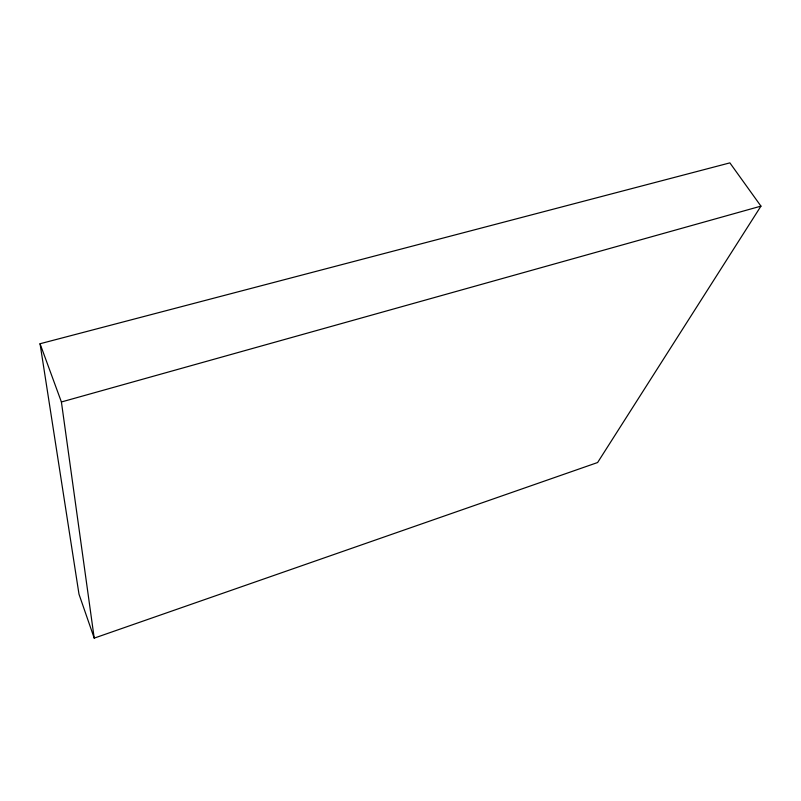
<?xml version="1.0" encoding="UTF-8"?>
<svg xmlns="http://www.w3.org/2000/svg" width="801" height="801" viewBox="0 0 801 801"><rect width="100%" height="100%" fill="white"/><g stroke="black" fill="none" stroke-linecap="round" stroke-linejoin="round"><path stroke-width="1.2" d="M760.95 206.137L597.616 462.527L94.208 638.127L78.999 594.202L40.05 343.739L729.881 162.873L760.95 206.137L61.407 401.972L94.208 638.127M40.05 343.739L61.407 401.972"/></g></svg>
